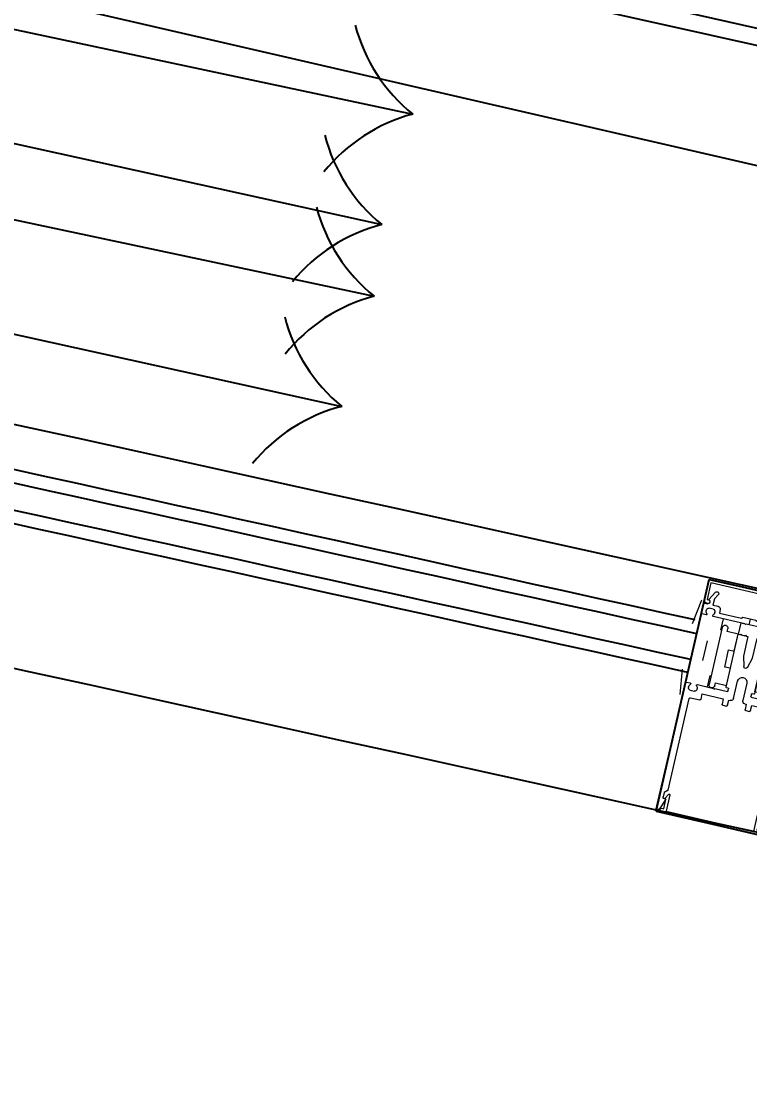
# Model space of a CAD drawing. Extents: x -678889171 to 586587, y -792238163 to 335485.
# Drawn here: x 70572.1 to 70902.4, y 20287.2 to 20769.8 of the extents above; entities that cross this region are included whole.
import ezdxf
from ezdxf import colors
from ezdxf.entities.mleader import LeaderData, LeaderLine
from ezdxf.math import Vec2, Vec3
from ezdxf.xclip import XClip

# ---------------------------------------------------------------- set-up
doc = ezdxf.new("R2010")
doc.units = 0
doc.header["$MEASUREMENT"] = 0
doc.header["$XCLIPFRAME"] = 2
doc.layers.get('0').update_dxf_attribs({"color": 8})
for name, color, linetype in [('9TH-FURN$0$A-SITE-PATT', 252, 'Continuous'), ('9TH-FURN$0$XR-A-TYP-7-8-9-10$0$TYPICAL TYPES$0$I-CLNG', 252, 'Continuous'), ('9TH-FURN$0$XR-A-TYP-7-8-9-10$0$TYPICAL TYPES$0$I-FURN-FLOR', 252, 'Continuous'), ('9TH-FURN$0$XR-A-TYP-7-8-9-10$0$TYPICAL TYPES$0$I-FURN-PATT', 252, 'Continuous'), ('E-TEXT', 3, 'Continuous'), ('XR-A-9TH-FLOOR$0$A-SITE-PATT', 252, 'Continuous'), ('XR-A-TYP 00(OUTER)$0$A-GLAZ', 252, 'Continuous'), ('XR-A-TYP 00(OUTER)$0$A-SITE-PATT', 252, 'Continuous'), ('XR-A-TYP-4TH TO 10TH (OUTER)$0$A-DIM-IN', 252, 'Continuous'), ('XR-A-TYP.furn$0$2ND-FURN$0$XREF1$0$I-CLNG', 252, 'Continuous')]:
    doc.layers.add(name, color=color, linetype=linetype)
doc.layers.add('XR-A-TYP 00(OUTER)$0$Main entrance$0$A-ELEV-GLAZ', color=252, linetype='Continuous', lineweight=20)
doc.styles.get("Standard").update_dxf_attribs({"font": 'arial.ttf'})

# ---------------------------------------------------------------- blocks, each defined once
blk = doc.blocks.new('9TH-FURN$0$XR-A-TYP-7-8-9-10$0$TYPICAL TYPES$0$XREF_1BR$0$GUEST T1')
blk.add_line((-974.1497980180211, -13.60383929059026), (-1214.386710619445, -13.60383929059026))
for centre, start, end in [((-1258.020802481602, 72.13247426581802), 296.9730728878956, 333.1822537220144), ((-1258.020802481602, -99.34015284711495), 26.81774627798563, 63.02692711210436)]:
    blk.add_arc(centre, 96.20108853275326, start, end)
blk = doc.blocks.new('9TH-FURN$0$XR-A-TYP-7-8-9-10$0$TYPICAL TYPES$0$XREF_1BR$0$GS-1')
at = {"xscale": -0.8044866682359963, "yscale": 0.8044866682359963, "zscale": 0.8044866682359963, "rotation": 90}
for p in [(-31.14893258635093, 38.24495238425858), (53.25563512649605, 38.24495238425858)]:
    blk.add_blockref('9TH-FURN$0$XR-A-TYP-7-8-9-10$0$TYPICAL TYPES$0$XREF_1BR$0$GUEST T1', p, dxfattribs=at)
blk = doc.blocks.new('XR-A-TYP 00(OUTER)$0$m')
at = {"layer": 'XR-A-TYP 00(OUTER)$0$Main entrance$0$A-ELEV-GLAZ'}
for p, q in [((12664.1697967871, 190975.6714624258, -1.611860910544041e-06), (12663.83466800847, 190966.2793384974, -1.611860910544041e-06)), ((12664.16998087482, 190975.6766466983, -1.611860910544041e-06), (12663.83485209619, 190966.2845227698, -1.611860910544048e-06)), ((12714.13871941908, 190973.8936674228, -1.611860910544041e-06), (12664.16998087482, 190975.6766466983, -1.611860910544041e-06)), ((12664.90761960065, 190966.6698516879, -1.611860910544048e-06), (12665.18236481561, 190974.3697010346, -1.611860910544041e-06)), ((12665.18236481561, 190974.3697010346, -1.611860910544041e-06), (12713.03576013281, 190972.6622012137, -1.611860910544048e-06)), ((12668.04299261251, 190970.5822449442, -1.611860910544041e-06), (12665.67470666027, 190966.7985984343, -1.611860910544041e-06)), ((12713.03576013281, 190972.6622012137, -1.611860910544048e-06), (12712.76101491785, 190964.962351867, -1.611860910544041e-06)), ((12713.80359064045, 190964.5015434942, -1.611860910544041e-06), (12714.13871941908, 190973.8936674228, -1.611860910544041e-06)), ((12665.54222256877, 190966.6472078515, -1.611860910544048e-06), (12664.90761960065, 190966.6698516879, -1.611860910544048e-06)), ((12668.0127029322, 190964.6528236015, -1.611860910544041e-06), (12668.11446785723, 190967.5048281098, -1.611860910544048e-06)), ((12668.11446785723, 190967.5048281098, -1.611860910544048e-06), (12669.47835360853, 190969.6838139532, -1.611860910544048e-06)), ((12708.41671927379, 190968.2944192832, -1.611860910544034e-06), (12709.62183349302, 190966.0237666529, -1.611860910544041e-06)), ((12709.62183349302, 190966.0237666529, -1.611860910544041e-06), (12709.520068568, 190963.1717621445, -1.611860910544041e-06)), ((12712.00505485394, 190965.1454438208, -1.611860910544048e-06), (12709.91246383366, 190969.0882628738, -1.611860910544041e-06)), ((12663.75991013732, 190964.1691603638, -1.611860910544041e-06), (12662.66092927774, 190933.3697629769, -1.611860910544048e-06)), ((12663.75937264154, 190964.1691795427, -1.611860910544048e-06), (12663.61898085591, 190960.2346411403, -1.611860910544048e-06)), ((12665.26275673695, 190964.7509468926, -1.611860910544041e-06), (12664.41661944614, 190964.7811386744, -1.611860910544048e-06)), ((12665.26329423273, 190964.7509277137, -1.611860910544041e-06), (12664.41715694191, 190964.7811194955, -1.611860910544041e-06)), ((12665.05877035965, 190964.9700291608, -1.611860910544041e-06), (12665.48183900509, 190964.9549332698, -1.611860910544041e-06)), ((12670.42419421115, 190964.5667770232, -1.611860910544041e-06), (12668.0127029322, 190964.6528236015, -1.611860910544041e-06)), ((12671.59074808907, 190961.6446225616, -1.611860910544048e-06), (12671.64811247456, 190963.2522834142, -1.611860910544048e-06)), ((12681.78886865156, 190961.2807342957, -1.611860910544041e-06), (12671.59074808907, 190961.6446225616, -1.611860910544048e-06)), ((12682.336574322, 190961.790700239, -1.611860910544048e-06), (12681.78886865156, 190961.2807342957, -1.611860910544041e-06)), ((12688.36530251928, 190961.5755837932, -1.611860910544048e-06), (12682.336574322, 190961.790700239, -1.611860910544048e-06)), ((12685.77484819295, 190959.0204705158, -1.611861017803844e-06), (12685.86919751122, 190961.6646495497, -1.611861017803844e-06)), ((12688.6712820851, 190961.246960391, -1.611860910544048e-06), (12688.36530251928, 190961.5755837932, -1.611860910544048e-06)), ((12688.99990548734, 190961.5529399568, -1.611860910544041e-06), (12688.6712820851, 190961.246960391, -1.611860910544048e-06)), ((12695.02863368468, 190961.337823511, -1.611860910544048e-06), (12688.99990548734, 190961.5529399568, -1.611860910544041e-06)), ((12691.40166117707, 190958.8196951664, -1.61186101780385e-06), (12691.49601049534, 190961.4638742003, -1.61186101780385e-06)), ((12695.53859962781, 190960.7901178406, -1.611860910544041e-06), (12695.02863368468, 190961.337823511, -1.611860910544048e-06)), ((12705.73671929442, 190960.4262296067, -1.611860910544041e-06), (12695.53859962781, 190960.7901178406, -1.611860910544041e-06)), ((12705.7940836799, 190962.0338904595, -1.611860910544041e-06), (12705.73671929442, 190960.4262296067, -1.611860910544041e-06)), ((12709.520068568, 190963.1717621445, -1.611860910544041e-06), (12707.10857728915, 190963.2578087228, -1.611860910544041e-06)), ((12708.94747386253, 190961.3706820383, -1.611860910544048e-06), (12710.80897590234, 190961.3042601183, -1.611860910544041e-06)), ((12712.06602838599, 190963.2927211217, -1.611860910544048e-06), (12712.48909703137, 190963.2776252308, -1.611860910544034e-06)), ((12712.76101491785, 190964.962351867, -1.611860910544041e-06), (12712.12641194968, 190964.9849957035, -1.611860910544048e-06)), ((12713.1161520541, 190963.0434470717, -1.611860910544034e-06), (12712.27001476323, 190963.0736388534, -1.611860910544041e-06)), ((12713.58771940017, 190958.4516618648, -1.611860910544041e-06), (12713.72811118581, 190962.3862002672, -1.611860910544041e-06)), ((12716.28009019772, 190952.6317036439, -1.611861017803844e-06), (12715.06869215286, 190964.1123255979, -1.611861017803837e-06)), ((12664.89703963233, 190936.6788326857, -1.611860910544048e-06), (12665.67447801511, 190958.466867925, -1.611860910544048e-06)), ((12666.98897162425, 190959.6907861886, -1.611860910544041e-06), (12683.82873242408, 190959.089911614, -1.611860910544041e-06)), ((12673.74919019918, 190959.4443779391, -1.61186101780385e-06), (12673.56049156258, 190954.1560198713, -1.611861017803844e-06)), ((12681.77853174754, 190953.8679754663, -1.611861017803837e-06), (12681.96723038415, 190959.1563335341, -1.61186101780385e-06)), ((12683.28931990112, 190959.109158875, -1.611861017803844e-06), (12681.96723038415, 190959.1563335341, -1.61186101780385e-06)), ((12683.82873242408, 190959.089911614, -1.611860910544041e-06), (12684.13471198985, 190958.7612882118, -1.611860910544041e-06)), ((12684.13471198985, 190958.7612882118, -1.611860910544041e-06), (12684.46333539216, 190959.0672677777, -1.611860910544041e-06)), ((12684.46333539216, 190959.0672677777, -1.611860910544041e-06), (12692.71317397793, 190958.7728979045, -1.611860910544048e-06)), ((12692.71317397793, 190958.7728979045, -1.611860910544048e-06), (12693.01915354369, 190958.4442745022, -1.611860910544041e-06)), ((12693.01915354369, 190958.4442745022, -1.611860910544041e-06), (12693.34777694611, 190958.7502540681, -1.611860910544048e-06)), ((12693.34777694611, 190958.7502540681, -1.611860910544048e-06), (12708.11503798328, 190958.2233302123, -1.611860910544041e-06)), ((12695.20927898593, 190958.683832148, -1.611861017803844e-06), (12693.88718946891, 190958.7310068072, -1.61186101780385e-06)), ((12695.20927898593, 190958.683832148, -1.611861017803844e-06), (12695.02058034932, 190953.3954740802, -1.61186101780385e-06)), ((12703.42694830812, 190958.3854192943, -1.611861017803844e-06), (12703.23824967152, 190953.0970612265, -1.61186101780385e-06)), ((12707.84413084631, 190960.1284616416, -1.611860910544048e-06), (12707.85206252158, 190960.3507501521, -1.611860910544041e-06)), ((12711.41497341765, 190958.105582263, -1.611860910544048e-06), (12713.14955486383, 190958.0436891102, -1.611860910544041e-06)), ((12711.82890778858, 190960.2088487774, -1.611860910544041e-06), (12711.8209761133, 190959.9865602669, -1.611860910544034e-06)), ((12674.03907712314, 190955.4679066708, -1.61186101780385e-06), (12673.09558394009, 190929.0261163318, -1.611861017803837e-06)), ((12676.63608149783, 190954.0514678355, -1.61186101780385e-06), (12676.68325615694, 190955.3735573525, -1.611861017803857e-06)), ((12681.77853174754, 190953.8679754663, -1.611861017803837e-06), (12676.63608149783, 190954.0514678355, -1.61186101780385e-06)), ((12681.77853174754, 190953.8679754663, -1.611860910544034e-06), (12680.8999508955, 190929.2453803027, -1.611860910544048e-06)), ((12681.49548379261, 190945.9354383646, -1.61186101780385e-06), (12681.77853174754, 190953.8679754663, -1.611861017803837e-06)), ((12682.62466903841, 190953.8377836844, -1.611860910544048e-06), (12681.77853174754, 190953.8679754663, -1.611860910544034e-06)), ((12683.10062126452, 190953.8208008072, -1.61186101780385e-06), (12681.77853174754, 190953.8679754663, -1.611861017803837e-06)), ((12682.95329244066, 190954.1437632503, -1.611860910544041e-06), (12682.62466903841, 190953.8377836844, -1.611860910544048e-06)), ((12683.25927200532, 190953.8151398482, -1.611860910544048e-06), (12682.95329244066, 190954.1437632503, -1.611860910544041e-06)), ((12684.80347256113, 190953.7600398463, -1.611860910544041e-06), (12683.25927200532, 190953.8151398482, -1.611860910544048e-06)), ((12685.1320959646, 190954.066019412, -1.611860910544048e-06), (12684.80347256113, 190953.7600398463, -1.611860910544041e-06)), ((12685.43807553048, 190953.7373960098, -1.611860910544048e-06), (12685.1320959646, 190954.066019412, -1.611860910544048e-06)), ((12686.28421282135, 190953.7072042279, -1.611860910544041e-06), (12685.43807553048, 190953.7373960098, -1.611860910544048e-06)), ((12685.95965116636, 190944.6112283512, -1.611860910544048e-06), (12686.28421282135, 190953.7072042279, -1.611860910544041e-06)), ((12690.51489927545, 190953.5562453186, -1.611860910544041e-06), (12690.19033762047, 190944.460269442, -1.611860910544048e-06)), ((12691.36103656638, 190953.5260535368, -1.611860910544048e-06), (12690.51489927545, 190953.5562453186, -1.611860910544041e-06)), ((12691.68965996857, 190953.8320331027, -1.611860910544041e-06), (12691.36103656638, 190953.5260535368, -1.611860910544048e-06)), ((12691.99563953585, 190953.5034097004, -1.611860910544048e-06), (12691.68965996857, 190953.8320331027, -1.611860910544041e-06)), ((12693.53984009149, 190953.4483096984, -1.611860910544048e-06), (12691.99563953585, 190953.5034097004, -1.611860910544048e-06)), ((12693.86846349256, 190953.7542892644, -1.611860910544041e-06), (12693.53984009149, 190953.4483096984, -1.611860910544048e-06)), ((12695.02058034932, 190953.3954740802, -1.61186101780385e-06), (12693.6984908323, 190953.4426487394, -1.611861017803844e-06)), ((12694.17444305845, 190953.4256658621, -1.611860910544041e-06), (12693.86846349256, 190953.7542892644, -1.611860910544041e-06)), ((12694.14199949728, 190928.7728789166, -1.611860910544055e-06), (12695.02058034932, 190953.3954740802, -1.611860910544048e-06)), ((12695.02058034932, 190953.3954740802, -1.611860910544048e-06), (12694.17444305845, 190953.4256658621, -1.611860910544041e-06)), ((12694.73753239438, 190945.4629369785, -1.61186101780385e-06), (12695.02058034932, 190953.3954740802, -1.61186101780385e-06)), ((12695.02058034932, 190953.3954740802, -1.61186101780385e-06), (12700.16302970322, 190953.211981743, -1.61186101780385e-06)), ((12700.16302970322, 190953.211981743, -1.61186101780385e-06), (12700.21020436239, 190954.5340712601, -1.61186101780385e-06)), ((12702.85438339619, 190954.4397219418, -1.611861017803844e-06), (12701.9108902131, 190927.9979316027, -1.61186101780385e-06)), ((12678.5682568038, 190938.0972505813, -1.61186101780385e-06), (12678.85130475867, 190946.0297876829, -1.611861017803844e-06)), ((12678.85130475867, 190946.0297876829, -1.611861017803844e-06), (12681.49548379261, 190945.9354383646, -1.61186101780385e-06)), ((12707.38568499267, 190937.7829081643, -1.611861039254418e-06), (12707.71219915424, 190946.9336038536, -1.611861039254425e-06)), ((12687.03129094756, 190939.9532947085, -1.611860910544041e-06), (12685.95965116636, 190944.6112283512, -1.611860910544048e-06)), ((12690.19033762047, 190944.460269442, -1.611860910544048e-06), (12688.78943807355, 190939.8905606876, -1.611860910544048e-06)), ((12697.3817114283, 190945.3685876602, -1.611861017803844e-06), (12694.73753239438, 190945.4629369785, -1.61186101780385e-06)), ((12697.09866347342, 190937.4360505587, -1.611861017803844e-06), (12697.3817114283, 190945.3685876602, -1.611861017803844e-06)), ((12681.21243583773, 190938.0029012631, -1.611861017803844e-06), (12678.5682568038, 190938.0972505813, -1.61186101780385e-06)), ((12680.92938788278, 190930.0703641613, -1.611861017803844e-06), (12681.21243583773, 190938.0029012631, -1.611861017803844e-06)), ((12694.17143648455, 190929.5978627752, -1.61186101780385e-06), (12694.4544844395, 190937.5303998769, -1.611861017803844e-06)), ((12694.4544844395, 190937.5303998769, -1.611861017803844e-06), (12697.09866347342, 190937.4360505587, -1.611861017803844e-06)), ((12662.66092927774, 190933.3697629769, -1.611860910544048e-06), (12670.48769921814, 190933.0904889948, -1.611860910544048e-06)), ((12670.56317867278, 190935.205832222, -1.611860910544041e-06), (12666.12095789574, 190935.3643390767, -1.611860910544048e-06)), ((12671.14494602255, 190933.7024481265, -1.611860910544041e-06), (12671.17513780442, 190934.5485854174, -1.611860910544034e-06)), ((12685.54451416583, 190932.9768406021, -1.611860910544041e-06), (12685.25693744363, 190924.9173829069, -1.611860910544048e-06)), ((12689.48762389773, 190924.7664239976, -1.611860910544041e-06), (12689.77520061994, 190932.8258816929, -1.611860910544048e-06)), ((12702.29512645549, 190926.6656393682, -1.611861017803844e-06), (12702.48382509211, 190931.9539974362, -1.61186101780385e-06)), ((12662.45641316667, 190927.6531711703, -1.611860910544041e-06), (12660.34218518381, 190868.39587959)), ((12662.45659725439, 190927.6583554427, -1.611860910544048e-06), (12660.34236927153, 190868.4010638625)), ((12664.62934323708, 190928.0044350444, -1.611860910544041e-06), (12662.89476179073, 190928.0663281972, -1.611860910544041e-06)), ((12675.37528683073, 190927.6209994148, -1.611860910544041e-06), (12667.92927867134, 190927.8866870951, -1.611860910544041e-06)), ((12675.68126639655, 190927.2923760125, -1.611860910544048e-06), (12675.37528683073, 190927.6209994148, -1.611860910544041e-06)), ((12676.00988979892, 190927.5983555784, -1.611860910544034e-06), (12675.68126639655, 190927.2923760125, -1.611860910544048e-06)), ((12675.73976297391, 190928.9317670135, -1.611861017803844e-06), (12675.78693763306, 190930.2538565304, -1.611861017803837e-06)), ((12675.78693763306, 190930.2538565304, -1.611861017803837e-06), (12680.92938788278, 190930.0703641613, -1.611861017803844e-06)), ((12681.89271017807, 190927.3884454001, -1.611860910544048e-06), (12676.00988979892, 190927.5983555784, -1.611860910544034e-06)), ((12681.10393727268, 190929.0262980345, -1.611860910544048e-06), (12681.95007456355, 190928.9961062527, -1.611860910544041e-06)), ((12682.15406094091, 190928.7770239845, -1.611860910544041e-06), (12682.11179244633, 190927.5924317773, -1.611860910544048e-06)), ((12692.81542917549, 190927.2105057368, -1.611860910544041e-06), (12692.85769767007, 190928.395097944, -1.611860910544048e-06)), ((12698.902235036, 190926.7815133223, -1.611860910544041e-06), (12693.01941555272, 190926.9914234687, -1.611860910544048e-06)), ((12693.07677993821, 190928.5990843212, -1.611860910544034e-06), (12693.92291722896, 190928.5688925394, -1.611860910544041e-06)), ((12699.31388583846, 190929.4143704379, -1.611861017803837e-06), (12694.17143648455, 190929.5978627752, -1.61186101780385e-06)), ((12699.20821460194, 190926.45288992, -1.611860910544048e-06), (12698.902235036, 190926.7815133223, -1.611860910544041e-06)), ((12699.53683800424, 190926.7588694859, -1.611860910544041e-06), (12699.20821460194, 190926.45288992, -1.611860910544048e-06)), ((12699.2667111793, 190928.092280921, -1.611861017803844e-06), (12699.31388583846, 190929.4143704379, -1.611861017803837e-06)), ((12706.98284616364, 190926.4931818056, -1.611860910544048e-06), (12699.53683800424, 190926.7588694859, -1.611860910544041e-06)), ((12715.5256656183, 190931.4886398535, -1.611861017803837e-06), (12713.49908946329, 190920.1235549545, -1.611861017803844e-06)), ((12664.21540886598, 190925.9011685299, -1.611860910544041e-06), (12664.2233405412, 190926.1234570405, -1.611860910544041e-06)), ((12667.09684279209, 190924.7393352689, -1.611860910544041e-06), (12665.23534075228, 190924.805757189, -1.611860910544041e-06)), ((12668.20018580819, 190925.9815556657, -1.611860910544041e-06), (12668.19225413298, 190925.7592671553, -1.611860910544041e-06)), ((12670.90976334766, 190924.1584953784, -1.611860910544034e-06), (12670.82296197485, 190921.7258506672, -1.611860910544041e-06)), ((12680.70596869705, 190923.8089482089, -1.611860910544041e-06), (12670.90976334766, 190924.1584953784, -1.611860910544034e-06)), ((12680.61916732423, 190921.3763034977, -1.611860910544048e-06), (12680.70596869705, 190923.8089482089, -1.611860910544041e-06)), ((12683.24438056959, 190923.7183728633, -1.611860910544041e-06), (12683.15757919678, 190921.2857281521, -1.611860910544048e-06)), ((12683.9424438346, 190923.6934646434, -1.611860910544041e-06), (12683.24438056959, 190923.7183728633, -1.611860910544041e-06)), ((12691.40960542639, 190923.4270221685, -1.611860910544041e-06), (12690.71154216126, 190923.4519303885, -1.611860910544048e-06)), ((12691.32280405357, 190920.9943774572, -1.611860910544048e-06), (12691.40960542639, 190923.4270221685, -1.611860910544041e-06)), ((12693.94801729882, 190923.3364468229, -1.611860910544041e-06), (12693.861215926, 190920.9038021116, -1.611860910544041e-06)), ((12703.74422175233, 190922.9868996855, -1.611860910544048e-06), (12693.94801729882, 190923.3364468229, -1.611860910544041e-06)), ((12703.6574203795, 190920.5542549742, -1.611860910544048e-06), (12703.74422175233, 190922.9868996855, -1.611860910544048e-06)), ((12706.56891179266, 190924.3899152912, -1.611860910544034e-06), (12706.57684346788, 190924.6122038016, -1.611860910544041e-06)), ((12709.45034571877, 190923.2280820301, -1.611860910544041e-06), (12707.58884367895, 190923.2945039502, -1.611860910544048e-06)), ((12712.01736304419, 190926.3135407035, -1.611860910544041e-06), (12710.28278159802, 190926.3754338563, -1.611860910544048e-06)), ((12710.3111078158, 190866.618084587), (12712.42533579866, 190925.8753761671, -1.611860910544048e-06)), ((12710.55368873487, 190924.470302427, -1.611860910544041e-06), (12710.54575705965, 190924.2480139164, -1.611860910544041e-06)), ((12665.52556555747, 190921.0676572185, -1.611860910544041e-06), (12664.00313442927, 190878.3957195522)), ((12670.38479743851, 190921.3178779127, -1.611860910544048e-06), (12665.96373009386, 190921.4756299729, -1.611860910544041e-06)), ((12682.71941466044, 190920.8777553977, -1.611860910544041e-06), (12681.02714007876, 190920.9381389614, -1.611860910544048e-06)), ((12693.42305138953, 190920.4958293572, -1.611860910544041e-06), (12691.73077680786, 190920.5562129209, -1.611860910544041e-06)), ((12708.48646047868, 190919.9583383777, -1.611860910544034e-06), (12704.06539313393, 190920.116090438, -1.611860910544048e-06)), ((12707.37200210502, 190876.8482361751), (12708.8944332332, 190919.5201738414, -1.611860910544041e-06)), ((12661.87300916135, 190869.3349936078), (12663.85443990365, 190874.2284933948)), ((12662.3751900488, 190874.9166867759), (12662.44765032525, 190876.9474162738)), ((12662.44765032525, 190876.9474162738), (12664.00313442927, 190878.3957195523)), ((12663.85443990365, 190874.2284933948), (12662.98714918063, 190874.2594399712)), ((12707.37200210502, 190876.8482361752), (12708.82030538347, 190875.2927520712)), ((12708.82030538347, 190875.2927520712), (12708.74784510702, 190873.2620225732)), ((12660.69635588805, 190868.2394177747), (12661.87300916135, 190869.3349936078)), ((12708.09059830242, 190872.6500634413), (12707.2233075794, 190872.6810100178)), ((12707.2233075794, 190872.6810100178), (12708.85092460091, 190867.658732568)), ((12708.85092460091, 190867.658732568), (12709.94650043391, 190866.4820792946))]:
    blk.add_line(p, q, dxfattribs=at)
at = {"layer": 'XR-A-TYP 00(OUTER)$0$Main entrance$0$A-ELEV-GLAZ', "elevation": -1.611860910544048e-06}
blk.add_lwpolyline([(12709.63305372821, 190865.9867519006, 0.6681786379192535), (12709.79469981603, 190866.3407385171), (12708.10131264491, 190868.1594438019), (12707.06329113553, 190868.1964823763), (12707.2233075794, 190872.6810100178), (12707.90021741201, 190872.6568565922), (12706.58790751385, 190875.1294852233, 0.7673269879789419), (12705.99260420522, 190874.9925251984), (12705.72158655287, 190867.3971423473), (12664.97574447878, 190868.8510312006), (12665.24676213112, 190876.4464140517, 0.7673269879789422), (12664.66273433036, 190876.6254548451), (12663.17753007093, 190874.2526468203), (12663.85443990365, 190874.2284933948), (12663.69442345979, 190869.7439657534), (12662.65640195041, 190869.7810043277), (12660.83769666551, 190868.0876171566, 0.6681786379192988), (12660.97370195776, 190867.7230097749)], format="xyb", close=True, dxfattribs=at)
at = {"layer": 'XR-A-TYP 00(OUTER)$0$Main entrance$0$A-ELEV-GLAZ'}
for centre, radius, start, end in [((12668.76067311058, 190970.1330294487, -1.611860910544041e-06), 0.8466757694818402, 327.9564450071113, 147.9564450071113), ((12665.10405803243, 190966.2392350971, -1.611860910544041e-06), 1.27001365426252, 177.9564450068704, 267.9564450064538), ((12665.30049646428, 190965.8086185062, -1.611860910544048e-06), 1.058344711860467, 267.9564450064538, 69.29352012457247), ((12665.51203078697, 190965.8010705606, -1.611860910544048e-06), 0.8466757694881354, 267.9564450064538, 87.95644500645382), ((12709.16459155372, 190968.6913410784, -1.611860910544041e-06), 0.8466757694923422, 27.95644500665222, 207.9564450066522), ((12664.39397560972, 190964.1465357063, -1.611860910544048e-06), 0.6350068271251965, 87.95644500645382, 177.9564450068704), ((12664.39451310538, 190964.1465165273, -1.611860910544048e-06), 0.6350068271009431, 87.95644500645382, 177.9564450068704), ((12670.3789065382, 190963.297571087, -1.611860910544048e-06), 1.270013654250393, 357.9564450068705, 87.95644500645382), ((12707.06328961632, 190961.9886027866, -1.611860910544041e-06), 1.27001365426252, 87.95644500645382, 177.9564450068704), ((12708.90973413521, 190960.3130104248, -1.611860910544048e-06), 1.058344711875328, 87.95644500645382, 177.9564450068704), ((12710.77123617502, 190960.2465885047, -1.611860910544034e-06), 1.058344711875328, 357.9564450068705, 87.95644500645382), ((12712.30775449055, 190964.1313104671, -1.611860910544048e-06), 1.058344711875328, 106.6193698913677, 267.956444999788), ((12712.09622016786, 190964.1388584126, -1.611860910544048e-06), 0.8466757695002621, 87.95644500645382, 267.9564450064538), ((12712.53438470414, 190964.546831167, -1.611860910544034e-06), 1.270013654250393, 267.9564450064538, 357.9564450068705), ((12713.09350821769, 190962.4088441036, -1.611860910544048e-06), 0.6350068271130699, 357.9564450035375, 87.95644500645382), ((12666.94368395147, 190958.4215802523, -1.611860910544034e-06), 1.27001365426252, 87.95644500645382, 177.9564450068704), ((12675.36116664009, 190955.4207320117, -1.61186101780385e-06), 1.322930889839934, 357.9564450068705, 177.9564450068704), ((12701.53229387922, 190954.4868966009, -1.61186101780385e-06), 1.322930889839934, 357.9564450068705, 177.9564450068704), ((12709.74793975067, 190960.0605301324, -1.611860910544034e-06), 1.905020481362623, 177.9564450068704, 223.1461331001009), ((12708.12635990146, 190958.5406316964, -1.611860910544034e-06), 0.3175034135565349, 267.9564450064538, 43.1461331024579), ((12711.42629533583, 190958.4228837471, -1.611860910544041e-06), 0.3175034135619088, 132.7667569133261, 267.9564450064538), ((12709.91716720893, 190960.0544917761, -1.611860910544048e-06), 1.905020481363463, 312.7667569156825, 357.9564450068705), ((12713.16465075473, 190958.4667577557, -1.611860910544048e-06), 0.4233378847380043, 267.9564450064538, 357.9564450102182), ((12666.16624556851, 190936.633545013, -1.611860910544048e-06), 1.270013654238267, 177.9564450068704, 267.9564450064538), ((12687.91876927558, 190940.1574747494, -1.611860910544048e-06), 0.9106630945981612, 192.9564450082594, 342.9564450089258), ((12670.51034305449, 190933.725091963, -1.611860910544041e-06), 0.6350068271130699, 267.9564450064538, 357.9564450068705), ((12670.54053483636, 190934.5712292538, -1.611860910544048e-06), 0.6350068271373233, 357.9564450068705, 87.95644500645382), ((12687.65985739289, 190932.9013611475, -1.611860910544041e-06), 2.116689423726402, 357.9564450068705, 177.9564450068704), ((12662.87966589977, 190927.6432595518, -1.611860910544041e-06), 0.4233378847501311, 87.95644500645382, 177.9564450068704), ((12666.1271494457, 190926.0555255313, -1.611860910544048e-06), 1.905020481351336, 132.7667569156825, 177.9564450068704), ((12664.61802131884, 190927.6871335604, -1.611860910544048e-06), 0.3175034135533624, 312.7667569133261, 87.95644500645382), ((12667.9179567531, 190927.569385611, -1.611860910544041e-06), 0.3175034135565349, 87.95644500645382, 223.1461331024579), ((12666.29637690383, 190926.0494871749, -1.611860910544041e-06), 1.905020481371396, 357.9564450068705, 43.1461331024579), ((12674.417673457, 190928.9789416726, -1.61186101780385e-06), 1.322930889839915, 177.9564450068704, 357.9564450068705), ((12681.11148521819, 190929.2378323571, -1.611860910544048e-06), 0.2116689423629388, 177.9564450035375, 267.9564450064538), ((12681.90025812352, 190927.5999797228, -1.611860910544041e-06), 0.2116689423629388, 267.956444999788, 357.9564450068705), ((12681.94252661809, 190928.78457193, -1.611860910544034e-06), 0.2116689423629388, 357.9564450035375, 87.95644500645382), ((12693.02696349817, 190927.2029577913, -1.611860910544041e-06), 0.2116689423871922, 177.9564450102183, 267.956444999788), ((12693.06923199275, 190928.3875499985, -1.611860910544041e-06), 0.2116689423750655, 87.95644500645382, 177.9564450102183), ((12693.93046517459, 190928.7804268621, -1.611860910544048e-06), 0.2116689423750655, 267.956444999788, 357.9564450068705), ((12700.58880069619, 190928.0451062619, -1.61186101780385e-06), 1.322930889839915, 177.9564450068704, 357.9564450068705), ((12665.27308047959, 190925.8634288026, -1.611860910544041e-06), 1.058344711851074, 177.9564450068704, 267.9564450064538), ((12667.13458251941, 190925.7970068826, -1.611860910544041e-06), 1.058344711875328, 267.956444999788, 357.9564450068705), ((12683.98773150738, 190924.9626705797, -1.611860910544041e-06), 1.270013654250393, 267.956444999788, 357.9564450068705), ((12690.75682983404, 190924.7211363247, -1.611860910544041e-06), 1.270013654238267, 177.9564450068704, 267.9564450064538), ((12707.62658340627, 190924.3521755638, -1.611860910544041e-06), 1.058344711863201, 177.9564450068704, 267.956444999788), ((12708.48065237225, 190924.5442722925, -1.611860910544048e-06), 1.905020481351336, 132.7667569156825, 177.9564450068704), ((12706.9715242454, 190926.1758803216, -1.611860910544041e-06), 0.3175034135619088, 312.7667569133261, 87.95644499978796), ((12709.4880854461, 190924.2857536438, -1.611860910544048e-06), 1.058344711863201, 267.9564450064538, 357.9564450068705), ((12710.27145967978, 190926.0581323723, -1.611860910544041e-06), 0.3175034135565349, 87.95644500645382, 223.1461331024579), ((12708.6498798305, 190924.5382339361, -1.611860910544048e-06), 1.90502048134553, 357.9564450068705, 43.1461331001009), ((12712.00226715322, 190925.8904720581, -1.611860910544034e-06), 0.4233378847380043, 357.9564450068705, 87.95644499978796), ((12665.94863420296, 190921.0525613275, -1.611860910544041e-06), 0.4233378847622578, 87.95644500645382, 177.9564450068704), ((12670.39989332947, 190921.740946558, -1.611860910544048e-06), 0.4233378847501311, 267.9564450064538, 357.9564450068705), ((12681.04223596971, 190921.3612076068, -1.611860910544041e-06), 0.4233378847501311, 177.9564450068704, 267.9564450064538), ((12682.7345105514, 190921.3008240431, -1.611860910544041e-06), 0.4233378847622578, 267.9564450064538, 357.9564450068705), ((12691.74587269882, 190920.9792815663, -1.611860910544041e-06), 0.4233378847258776, 177.9564450035375, 267.956444999788), ((12693.43814728051, 190920.9188980026, -1.611860910544041e-06), 0.4233378847380043, 267.9564450064538, 357.9564450102182), ((12704.08048902488, 190920.5391590833, -1.611860910544041e-06), 0.4233378847258776, 177.9564450035375, 267.956444999788), ((12708.47136458777, 190919.5352697323, -1.611860910544041e-06), 0.4233378847501311, 357.9564450102182, 87.95644500645382), ((12663.00979301704, 190874.8940429395), 0.6350068271130699, 177.9564450068704, 267.956444999788), ((12708.11324213884, 190873.2846664095), 0.6350068271251965, 267.956444999788, 357.9564450068705), ((12660.55284058064, 190868.3935538472), 0.2106052523411042, 177.9564450068704, 312.9564450082029), ((12710.10063650664, 190866.6255946021), 0.2106052523545957, 222.9564450064144, 357.9564450068705)]:
    blk.add_arc(centre, radius, start, end, dxfattribs=at)
blk = doc.blocks.new('XR-A-TYP 00(OUTER)$0$2nd floor towers$0$xref units$0$Sl-Dr-1500')
at = {"layer": 'XR-A-TYP 00(OUTER)$0$A-GLAZ'}
for p, q in [((474.1634283819876, 7.593645867378655, -4.916645558931286e-05), (524.9645202805332, 7.900450925528276, -4.921142916220299e-05)), ((474.1634283820094, 7.593645867382293, -4.916645558931289e-05), (475.0011093696521, -100.1164809422662, -4.916721471863041e-05)), ((475.0011093696521, -100.1164809422662, -4.91672147186304e-05), (2175.00100660832, -100.1173679470121, -4.916721471863129e-05))]:
    blk.add_line(p, q, dxfattribs=at)
at = {"layer": 'XR-A-TYP 00(OUTER)$0$A-SITE-PATT', "rotation": 182.5607056487326}
blk.add_blockref('XR-A-TYP 00(OUTER)$0$m', (4644.137711695934, 191251.1199557839, -2.051624709296189e-06), dxfattribs=at)
blk = doc.blocks.new('XR-A-TYP 00(OUTER)')
at = {"layer": 'XR-A-TYP 00(OUTER)$0$A-GLAZ'}
for centre, radius, start, end in [((-60998.41599433572, -602778.0691447023), 624470.3170451276, 77.28901386327806, 77.63370969481944), ((-57456.37965531542, -586960.5160645337), 608241.0494161701, 77.54948833864071, 77.64052549747613), ((-57456.37965531542, -586960.5160645337), 608235.0494161701, 77.54929216004489, 77.64052549478167), ((-57456.37965531542, -586960.5160645337), 608223.0494161701, 77.54930222504811, 77.64052548939257), ((-57456.37965531542, -586960.5160645337), 608217.0494161701, 77.54930725769866, 77.64052548669797), ((-57456.38626109285, -586960.5410478015), 608153.075240277, 77.28664358540583, 77.64052535383267)]:
    blk.add_arc(centre, radius, start, end, dxfattribs=at)
at = {"layer": 'XR-A-TYP 00(OUTER)$0$A-GLAZ', "xscale": -0.9999999999999997, "zscale": -0.9999999999999997, "rotation": 167.4847489718491}
blk.add_blockref('XR-A-TYP 00(OUTER)$0$2nd floor towers$0$xref units$0$Sl-Dr-1500', (73199.12427655583, 6999.751650262345, 2.321613880659163e-05), dxfattribs=at)
blk = doc.blocks.new('XR-A-TYP-4TH TO 10TH (OUTER)')
at = {"layer": 'XR-A-TYP-4TH TO 10TH (OUTER)$0$A-DIM-IN'}
ref = blk.add_blockref('XR-A-TYP 00(OUTER)', (0, 0), dxfattribs=at)
XClip(ref).set_block_clipping_path([(19908.03026808962, -24395.00390344393), (141486.3941120692, 77630.63833666123)])
blk = doc.blocks.new('XR-A-TYP.furn$0$2ND-FURN$0$XREF1$0$XREF_1BR$0$GUEST T1')
blk.add_line((-974.1497980180211, -13.60383929059026), (-1214.386710619445, -13.60383929059026))
for centre, start, end in [((-1258.020802481602, 72.13247426581802), 296.9730728878956, 333.1822537220144), ((-1258.020802481602, -99.34015284711495), 26.81774627798563, 63.02692711210436)]:
    blk.add_arc(centre, 96.20108853275326, start, end)
blk = doc.blocks.new('XR-A-TYP.furn$0$2ND-FURN$0$XREF1$0$XREF_1BR$0$GS-1')
at = {"xscale": -0.8044866682359963, "yscale": 0.8044866682359963, "zscale": 0.8044866682359963, "rotation": 90}
for p in [(-31.14893258635093, 38.24495238425858), (53.25563512649605, 38.24495238425858)]:
    blk.add_blockref('XR-A-TYP.furn$0$2ND-FURN$0$XREF1$0$XREF_1BR$0$GUEST T1', p, dxfattribs=at)
blk = doc.blocks.new('XR-A-TYP.furn')
at = {"layer": 'XR-A-TYP.furn$0$2ND-FURN$0$XREF1$0$I-CLNG', "elevation": 1.081398168928382e-09}
blk.add_lwpolyline([(76570.3714148926, 6522.319567685103), (72593.52027726424, 7438.70084941278)], dxfattribs=at)
at = {"layer": 'XR-A-TYP.furn$0$2ND-FURN$0$XREF1$0$I-CLNG', "extrusion": (-1.016940807134373e-08, -4.660716775256678e-08, -0.9999999999999989), "zscale": -1, "rotation": 102.4364101572418}
blk.add_blockref('XR-A-TYP.furn$0$2ND-FURN$0$XREF1$0$XREF_1BR$0$GS-1', (-72530.7876692266, 7311.479694766816, -0.001078637133618809), dxfattribs=at)

msp = doc.modelspace()

# ---------------------------------------------------------------- hatches: boundary and pattern name
at = {"layer": '9TH-FURN$0$XR-A-TYP-7-8-9-10$0$TYPICAL TYPES$0$I-FURN-PATT'}
h = msp.add_hatch(dxfattribs=at)
h.set_pattern_fill('AR-SAND', color=256, scale=2.999999999999999, angle=-192.6751743998648)
h.set_pattern_definition([(204.8248256001351, (73168.51832601905, 26562.77557517498), (-27.53351483364229, -144.2990817047206), [0, -115.8239999999999, 0, -129.5399999999997, 0, -123.8249999999999]), (174.8248256001351, (73168.51832601905, 26562.77557517498), (-178.7569618488664, -180.2159682450003), [0, -62.48399999999996, 0, -104.3939999999999, 0, -40.00499999999994]), (134.824825600135, (73259.96019614296, 26542.2098886013), (-231.6093024718126, 51.64804530396523), [0, -38.09999999999999, 0, -137.16, 0, -179.07]), (124.8248256001351, (73259.96019614296, 26542.2098886013), (-238.159287335693, -14.9862734178613), [0, -19.04999999999996, 0, -89.91599999999984, 0, -102.8699999999998])])
h.paths.add_polyline_path([(70373.07724464138, 20886.5417863707), (72129.21072118983, 20491.57949380857), (72758.95615433148, 23291.63675919758), (71002.82267778294, 23686.59905175976)])

# ---------------------------------------------------------------- linework, layer by layer
at = {"layer": '9TH-FURN$0$XR-A-TYP-7-8-9-10$0$TYPICAL TYPES$0$I-CLNG', "elevation": 9.655442008535582e-10}
msp.add_lwpolyline([(73788.59627006721, 20117.02869368674), (69748.44073016208, 21016.54983472056)], dxfattribs=at)
at = {"layer": '9TH-FURN$0$XR-A-TYP-7-8-9-10$0$TYPICAL TYPES$0$I-FURN-FLOR', "elevation": -1.844786353928456e-07}
msp.add_lwpolyline([(70373.07724464138, 20886.5417863707), (72129.21072118983, 20491.57949380857), (72758.95615433148, 23291.63675919758), (71002.82267778294, 23686.59905175976)], close=True, dxfattribs=at)

# ---------------------------------------------------------------- block references
at = {"layer": '9TH-FURN$0$XR-A-TYP-7-8-9-10$0$TYPICAL TYPES$0$I-CLNG', "extrusion": (-9.82406678603885e-09, -4.66811809857129e-08, -0.9999999999999989), "zscale": -1, "rotation": 102.0122091069746}
msp.add_blockref('9TH-FURN$0$XR-A-TYP-7-8-9-10$0$TYPICAL TYPES$0$XREF_1BR$0$GS-1', (-69743.28058328477, 20876.25957930989, -0.001659965577593864), dxfattribs=at)
at = {"layer": 'XR-A-9TH-FLOOR$0$A-SITE-PATT'}
msp.add_blockref('XR-A-TYP-4TH TO 10TH (OUTER)', (-2800.434649049275, 13522.11598560929), dxfattribs=at)

# ---------------------------------------------------------------- next in the draw order: block references
at = {"layer": '9TH-FURN$0$A-SITE-PATT'}
msp.add_blockref('XR-A-TYP.furn', (-2800.434649049275, 13522.11598560929), dxfattribs=at)

# ---------------------------------------------------------------- next in the draw order: leaders
at = {"layer": 'E-TEXT', "color": 30}
ml = msp.add_multileader_mtext('Standard', dxfattribs=at)
ml.set_content('\\C30;\\pxt3;CT11/DP-T-8 {\\A1;3(1x3)mm\\H0.7x;\\S2^ ;\\H1.42857x; \\P\\ptz;∅ 25 mm PVC CONDUIT}', color=3)
ml.set_leader_properties(color=30)
ml.build(insert=Vec2(0, 0))
ml.multileader.update_dxf_attribs({"text_right_attachment_type": 6, "dogleg_length": 0.2763936738358556, "arrow_head_size": 153.5520410199195, "scale": 2})
ctx = ml.context
ctx.base_point, ctx.scale, ctx.char_height, ctx.arrow_head_size, ctx.landing_gap_size, ctx.plane_origin, ctx.plane_x_axis, ctx.plane_y_axis = Vec3(70567.65471727077, 21397.54593004028, -1.327522833579758e-05), 2, 153.5520410199195, 153.5520410199195, 3.071040820398391, Vec3(73484.77748689122, 30298.8198247832, 3.49853325138375e-05), Vec3(0.9786934253195185, -0.2053270056187162, 3.477911888746864e-09), Vec3(0.2053270056187162, 0.9786934253195185, 4.799668914001105e-09)
ctx.right_attachment = 6
notes = []
notes.append((ctx, [(1, (1, 1, 0), (72862.96152020976, 20807.50866208357, -5.550705206541316e-06), (-0.9786934253195184, 0.2053270056187161, -3.477911888746863e-09), 0.5527873476717114, [(1, [(73486.28937752545, 20035.19811104611, -5.891066187325589e-06)], 0, [])])]))
ctx.mtext.insert, ctx.mtext.text_direction, ctx.mtext.rotation, ctx.mtext.width, ctx.mtext.defined_height, ctx.mtext.flow_direction, ctx.mtext.extrusion = Vec3(70586.69334484264, 21473.33692871779, -1.288976395619223e-05), Vec3(0.9786934253195185, -0.2053270056187162, 3.477911888746863e-09), 6.076387486951385, 2376.813927149845, 503.6081972500259, 5, Vec3(-4.389311145430208e-09, -3.983295175921153e-09, 1)
for ctx, leaders in notes:
    for number, flags, end, landing, length, lines in leaders:
        leader = LeaderData()
        leader.index, (leader.has_last_leader_line, leader.has_dogleg_vector, leader.attachment_direction) = number, flags
        leader.last_leader_point, leader.dogleg_vector, leader.dogleg_length = Vec3(end), Vec3(landing), length
        for number, points, colour, breaks in lines:
            line = LeaderLine()
            line.index, line.vertices, line.color, line.breaks = number, Vec3.list(points), colors.encode_raw_color(colour), breaks
            leader.lines.append(line)
        ctx.leaders.append(leader)

doc.saveas('drawing.dxf')
